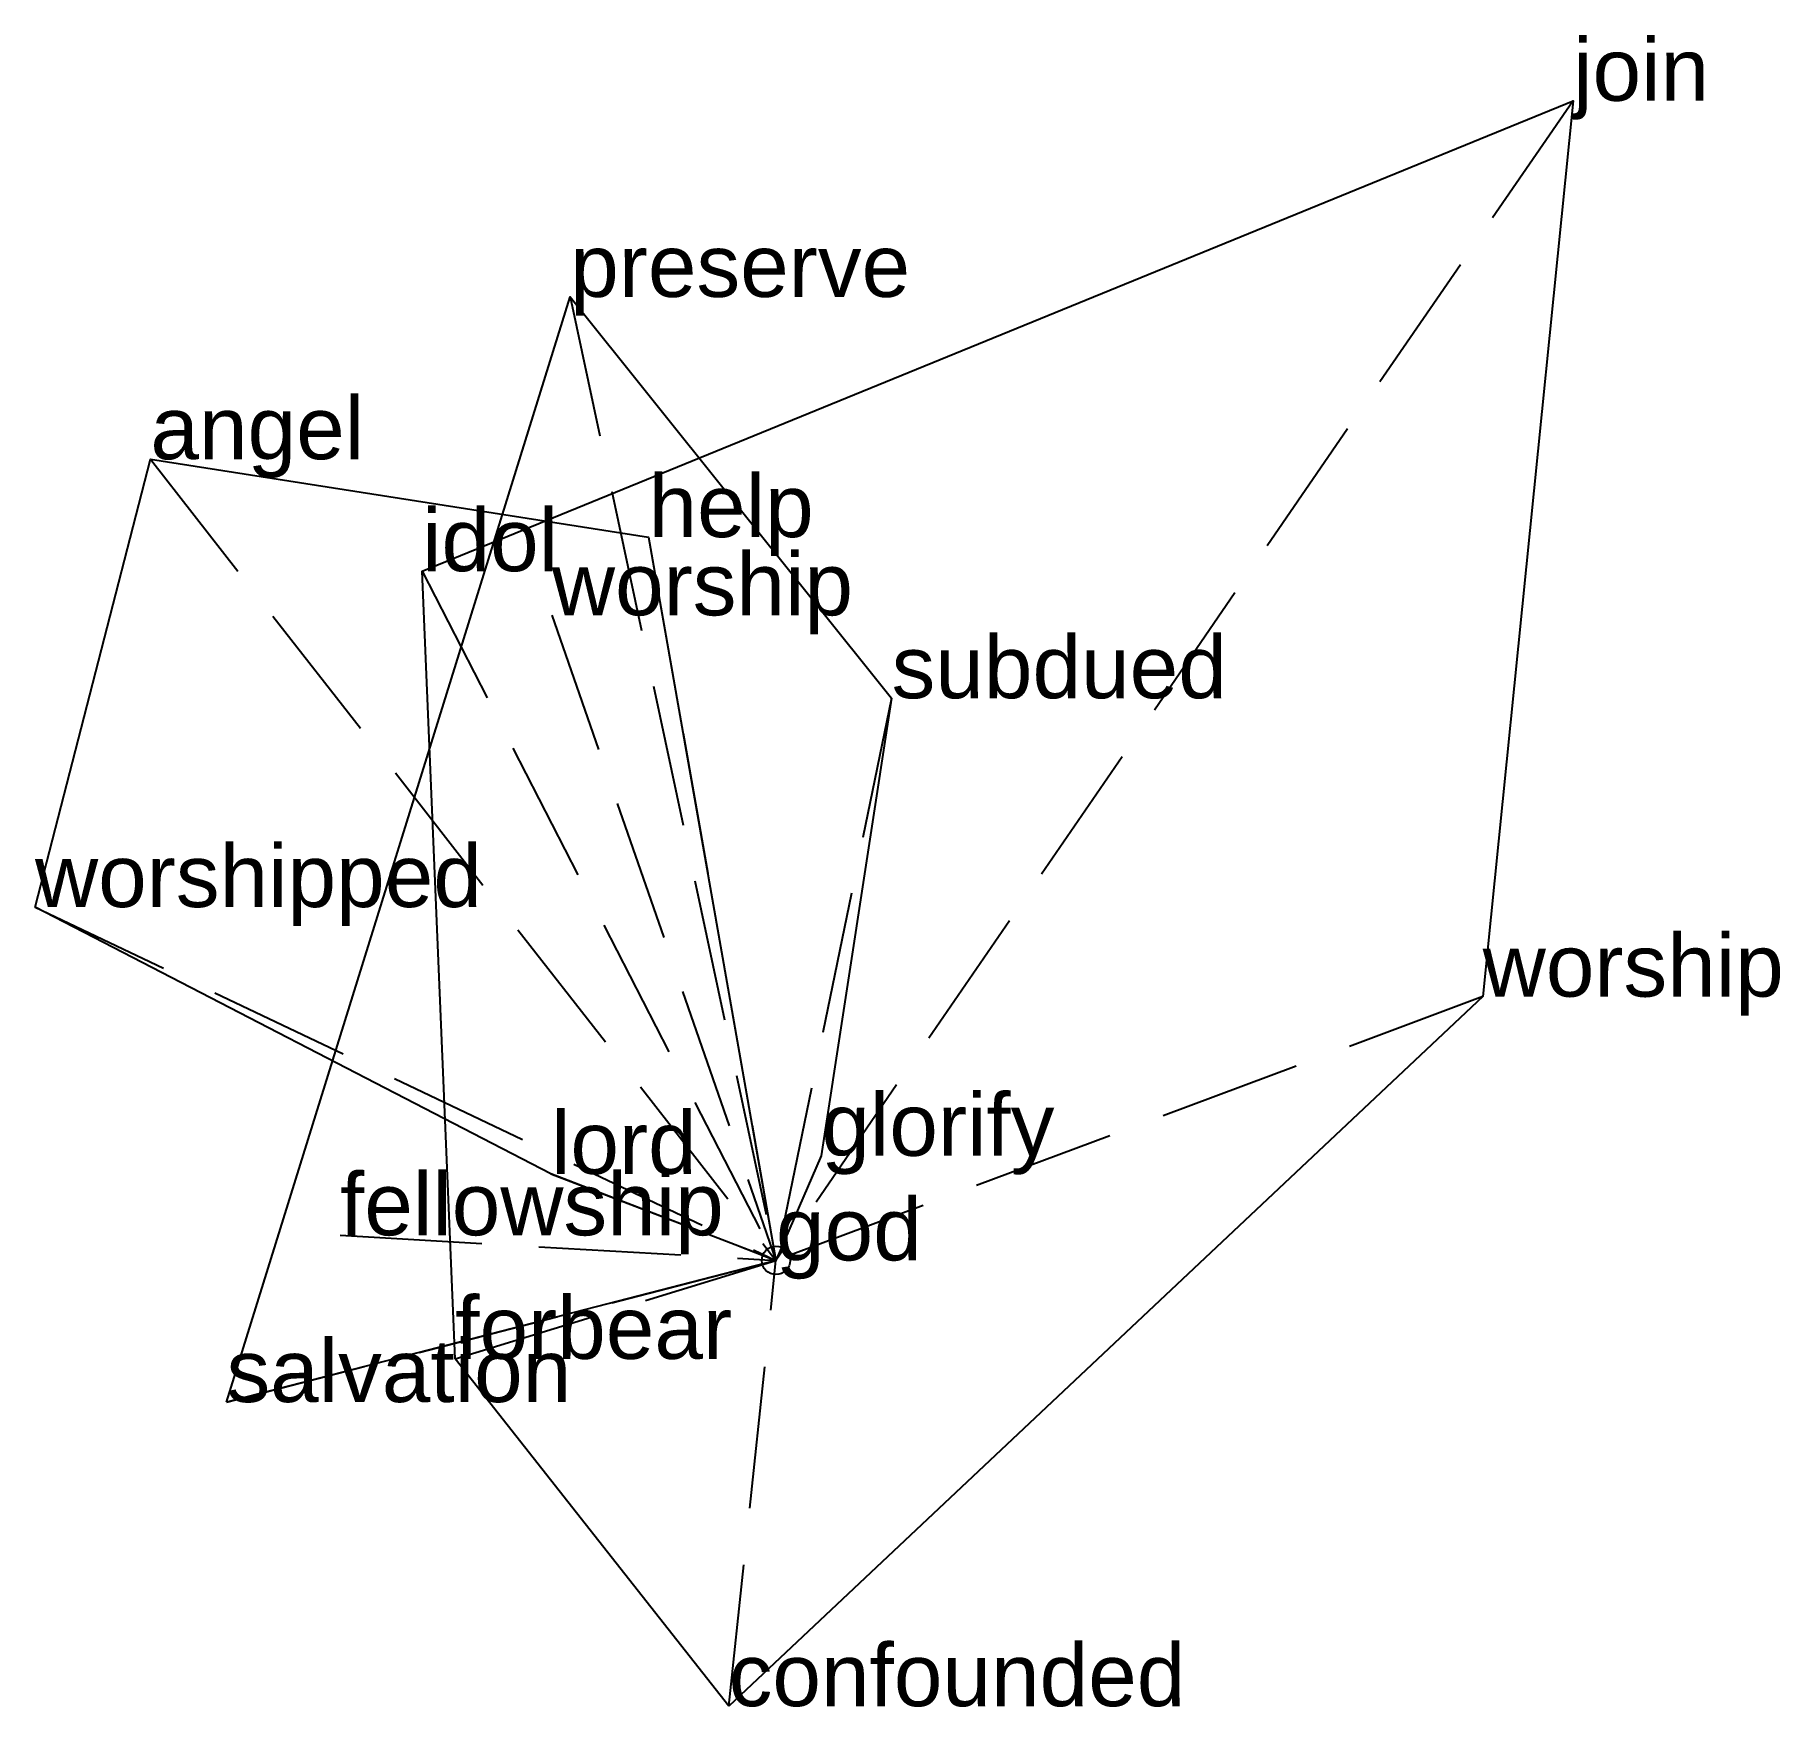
# Model space of a CAD drawing. Extents: x -1.3 to 1.77, y -0.79 to 2.15.
import ezdxf

# ---------------------------------------------------------------- set-up
doc = ezdxf.new("R2010")
doc.units = 0
doc.linetypes.add('DASHED2', pattern=[0.3, 0.25, -0.05])
for name, color, linetype in [('TEXT_nt', 1, 'CONTINUOUS'), ('TEXT_ot', 1, 'CONTINUOUS'), ('TEXT_q', 1, 'CONTINUOUS')]:
    doc.layers.add(name, color=color, linetype=linetype)
doc.styles.get("Standard").update_dxf_attribs({"font": 'arial.ttf'})

# ---------------------------------------------------------------- blocks, each defined once
blk = doc.blocks.new('ot-god')
at = {"layer": 'LINES_ot', "linetype": 'DASHED2'}
for p in [(-1.1002, 1.4088), (-0.2242, 1.2718), (-0.394, 1.1343), (-1.303, 0.6213), (-0.3957, 0.152), (0, 0)]:
    blk.add_line(p, (0, 0), dxfattribs=at)
at = {"layer": 'ORIGIN_ot'}
blk.add_circle((0, 0), 0.025, dxfattribs=at)
at = {"layer": 'TEXT_ot'}
for s, p in [('angel', (-1.1002, 1.4088)), ('help', (-0.2242, 1.2718)), ('worship', (-0.394, 1.1343)), ('worshipped', (-1.303, 0.6213)), ('lord', (-0.3957, 0.152)), ('god', (0, 0))]:
    blk.add_text(s, height=0.11, dxfattribs=at).set_placement(p)
blk = doc.blocks.new('nt-god')
at = {"layer": 'LINES_nt', "linetype": 'DASHED2'}
for p in [(-0.3619, 1.6942), (0.2033, 0.9885), (0.0797, 0.1839), (-0.7666, 0.0441), (-0.9664, -0.2491), (0, 0)]:
    blk.add_line(p, (0, 0), dxfattribs=at)
at = {"layer": 'ORIGIN_nt'}
blk.add_circle((0, 0), 0.025, dxfattribs=at)
at = {"layer": 'TEXT_nt'}
for s, p in [('preserve', (-0.3619, 1.6942)), ('subdued', (0.2033, 0.9885)), ('glorify', (0.0797, 0.1839)), ('fellowship', (-0.7666, 0.0441)), ('god', (0, 0)), ('salvation', (-0.9664, -0.2491))]:
    blk.add_text(s, height=0.11, dxfattribs=at).set_placement(p)
blk = doc.blocks.new('q-god')
at = {"layer": 'LINES_q', "linetype": 'DASHED2'}
for p in [(1.4018, 2.0391), (-0.6224, 1.2119), (1.2428, 0.4638), (-0.5641, -0.1732), (-0.0832, -0.7839), (0, 0)]:
    blk.add_line(p, (0, 0), dxfattribs=at)
at = {"layer": 'ORIGIN_q'}
blk.add_circle((0, 0), 0.025, dxfattribs=at)
at = {"layer": 'TEXT_q'}
for s, p in [('join', (1.4018, 2.0391)), ('idol', (-0.6224, 1.2119)), ('worship', (1.2428, 0.4638)), ('god', (0, 0)), ('forbear', (-0.5641, -0.1732)), ('confounded', (-0.0832, -0.7839))]:
    blk.add_text(s, height=0.11, dxfattribs=at).set_placement(p)

msp = doc.modelspace()

# ---------------------------------------------------------------- linework, layer by layer
at = {"layer": 'OUTLINE_nt', "linetype": 'CONTINUOUS'}
msp.add_polyline3d([(-0.9664, -0.2491, 0), (-0.3619, 1.6942, 0), (0.2033, 0.9885, 0), (0.0797, 0.1839, 0), (0, 0, 0), (-0.9664, -0.2491, 0)], close=True, dxfattribs=at)
at = {"layer": 'OUTLINE_ot', "linetype": 'CONTINUOUS'}
msp.add_polyline3d([(0, 0, 0), (-0.3957, 0.152, 0), (-1.303, 0.6213, 0), (-1.1002, 1.4088, 0), (-0.2242, 1.2718, 0), (0, 0, 0)], close=True, dxfattribs=at)
at = {"layer": 'OUTLINE_q', "linetype": 'CONTINUOUS'}
msp.add_polyline3d([(-0.0832, -0.7839, 0), (-0.5641, -0.1732, 0), (-0.6224, 1.2119, 0), (1.4018, 2.0391, 0), (1.2428, 0.4638, 0), (-0.0832, -0.7839, 0)], close=True, dxfattribs=at)

# ---------------------------------------------------------------- block references
for name in ['q-god', 'nt-god', 'ot-god']:
    msp.add_blockref(name, (0, 0))

doc.saveas('drawing.dxf')
